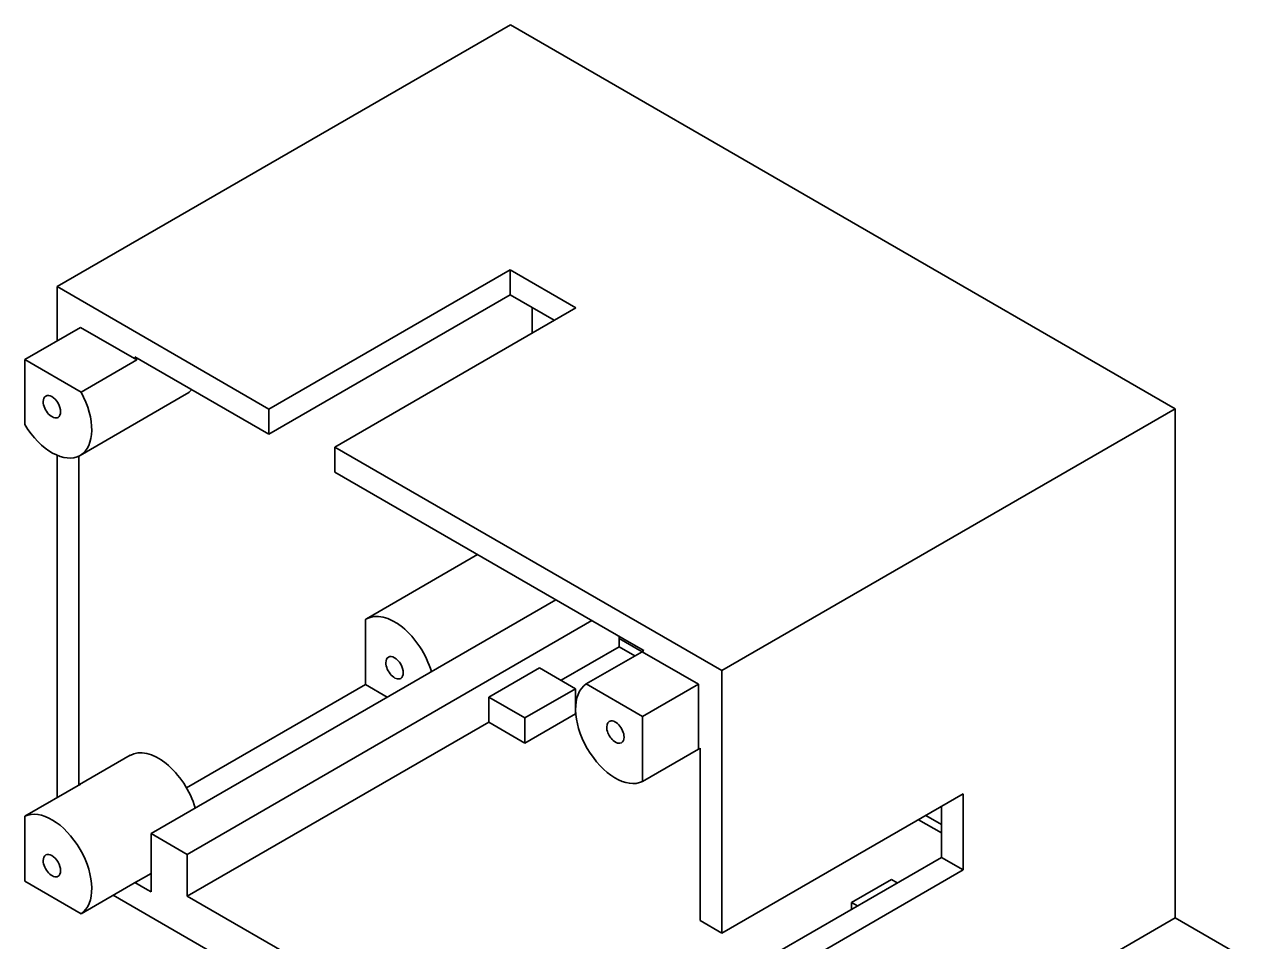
# Model space of a CAD drawing. Extents: x 146 to 1213, y 78 to 979.
# Drawn here: x 854.8 to 975.6, y 889.8 to 979.2 of the extents above; entities that cross this region are included whole.
import ezdxf

# ---------------------------------------------------------------- set-up
doc = ezdxf.new("R2010")
doc.units = 0

msp = doc.modelspace()

# ---------------------------------------------------------------- linework, layer by layer
at = {"color": 7, "lineweight": 35}
for p, q in [((902.22, 979.22), (857.96, 953.67)), ((902.22, 979.22), (967.13, 941.75)), ((878.64, 941.72), (902.19, 955.32)), ((857.96, 953.67), (878.64, 941.72)), ((878.64, 939.27), (902.19, 952.87)), ((908.62, 951.61), (885.07, 938.01)), ((967.13, 941.75), (922.87, 916.19)), ((967.13, 892.06), (967.13, 941.75)), ((885.07, 938.01), (922.87, 916.19)), ((857.96, 937.21), (857.96, 903.79)), ((860.08, 937.12), (860.08, 906.43)), ((885.07, 935.56), (914.03, 918.84)), ((906.64, 923.11), (867.15, 900.3)), ((910.18, 921.07), (870.68, 898.26)), ((922.87, 890.57), (922.87, 916.19)), ((870.6, 904.75), (888.08, 914.84)), ((900.1, 911.16), (870.68, 894.18)), ((922.87, 890.57), (946.41, 904.16)), ((944.29, 897.96), (920.75, 884.37)), ((946.41, 896.74), (922.87, 883.14)), ((908.62, 868.2), (863.45, 894.27)), ((909.29, 871.89), (870.68, 894.18))]:
    msp.add_line(p, q, dxfattribs=at)
at = {"color": 7, "lineweight": 35, "ltscale": 0.185583}
msp.add_line((902.19, 955.32), (908.62, 951.61), dxfattribs=at)
at = {"color": 7, "lineweight": 35, "ltscale": 0.06124}
for p, q in [((902.19, 952.87), (902.19, 955.32)), ((890.2, 913.61), (888.08, 914.84))]:
    msp.add_line(p, q, dxfattribs=at)
at = {"color": 7, "lineweight": 35, "ltscale": 0.132683}
msp.add_line((857.96, 953.67), (857.96, 948.36), dxfattribs=at)
at = {"color": 7, "lineweight": 35, "ltscale": 0.124345}
msp.add_line((902.19, 952.87), (906.5, 950.38), dxfattribs=at)
at = {"color": 7, "lineweight": 35, "ltscale": 0.062225}
msp.add_line((904.34, 951.62), (904.34, 949.14), dxfattribs=at)
at = {"color": 7, "lineweight": 35, "ltscale": 0.157176}
for p, q in [((860.25, 949.69), (854.81, 946.54)), ((860.25, 905.12), (854.81, 901.98))]:
    msp.add_line(p, q, dxfattribs=at)
at = {"color": 7, "lineweight": 35, "ltscale": 0.158674}
msp.add_line((860.25, 949.69), (865.75, 946.51), dxfattribs=at)
at = {"color": 7, "lineweight": 35, "ltscale": 0.158673}
for p, q in [((854.81, 946.54), (854.81, 940.2)), ((854.81, 946.54), (860.31, 943.37)), ((915.07, 918.04), (920.57, 914.86)), ((909.63, 914.89), (915.12, 911.72)), ((920.57, 908.52), (920.57, 914.86)), ((915.12, 905.37), (915.12, 911.72)), ((854.81, 901.98), (854.81, 895.63)), ((860.31, 892.46), (854.81, 895.63))]:
    msp.add_line(p, q, dxfattribs=at)
at = {"color": 7, "lineweight": 35, "ltscale": 0.157177}
for p, q in [((865.75, 946.51), (860.31, 943.37)), ((865.75, 895.6), (860.31, 892.46))]:
    msp.add_line(p, q, dxfattribs=at)
at = {"color": 7, "lineweight": 35, "ltscale": 0.035214}
for p, q in [((866.79, 946.11), (865.57, 946.82)), ((920.75, 908.62), (920.75, 907.21)), ((860.08, 905.02), (860.08, 906.43)), ((866.79, 894.79), (865.57, 895.5))]:
    msp.add_line(p, q, dxfattribs=at)
at = {"color": 7, "lineweight": 35, "ltscale": 0.342046}
msp.add_line((866.79, 946.11), (878.64, 939.27), dxfattribs=at)
at = {"color": 7, "lineweight": 35, "ltscale": 0.300062}
msp.add_line((870.6, 943.19), (860.21, 937.19), dxfattribs=at)
at = {"color": 7, "lineweight": 35, "ltscale": 0.061238}
for p, q in [((878.64, 939.27), (878.64, 941.72)), ((885.07, 935.56), (885.07, 938.01)), ((903.63, 911.57), (903.63, 909.12))]:
    msp.add_line(p, q, dxfattribs=at)
at = {"color": 7, "lineweight": 35, "ltscale": 0.313636}
msp.add_line((899.02, 927.51), (888.16, 921.23), dxfattribs=at)
at = {"color": 7, "lineweight": 35, "ltscale": 0.158704}
msp.add_line((888.08, 921.19), (888.08, 914.84), dxfattribs=at)
at = {"color": 7, "lineweight": 35, "ltscale": 0.025607}
msp.add_line((912.83, 919.54), (912.83, 918.51), dxfattribs=at)
at = {"color": 7, "lineweight": 35, "ltscale": 0.1633}
msp.add_line((912.83, 918.51), (907.17, 915.25), dxfattribs=at)
at = {"color": 7, "lineweight": 35, "ltscale": 0.06475}
msp.add_line((912.83, 919.33), (915.07, 918.03), dxfattribs=at)
at = {"color": 7, "lineweight": 35, "ltscale": 0.044336}
msp.add_line((914.36, 917.63), (912.83, 918.51), dxfattribs=at)
at = {"color": 7, "lineweight": 35, "ltscale": 0.035212}
msp.add_line((914.03, 918.84), (915.25, 918.14), dxfattribs=at)
at = {"color": 7, "lineweight": 35, "ltscale": 0.157175}
for p, q in [((915.07, 918.04), (909.63, 914.89)), ((920.57, 914.86), (915.12, 911.72)), ((920.57, 908.52), (915.12, 905.37))]:
    msp.add_line(p, q, dxfattribs=at)
at = {"color": 7, "lineweight": 35, "ltscale": 0.002263}
for p, q in [((915.25, 918.14), (915.17, 918.09)), ((920.75, 908.61), (920.67, 908.57))]:
    msp.add_line(p, q, dxfattribs=at)
at = {"color": 7, "lineweight": 35, "ltscale": 0.142887}
for p, q in [((900.1, 913.61), (905.05, 916.47)), ((908.58, 911.98), (903.63, 909.12))]:
    msp.add_line(p, q, dxfattribs=at)
at = {"color": 7, "lineweight": 35, "ltscale": 0.102062}
for p, q in [((908.58, 914.43), (905.05, 916.47)), ((900.1, 911.16), (903.63, 909.12)), ((870.68, 898.26), (867.15, 900.3))]:
    msp.add_line(p, q, dxfattribs=at)
at = {"color": 7, "lineweight": 35, "ltscale": 0.061237}
for p, q in [((900.1, 913.61), (900.1, 911.16)), ((908.58, 914.43), (908.58, 911.98)), ((944.29, 897.96), (946.41, 896.74))]:
    msp.add_line(p, q, dxfattribs=at)
at = {"color": 7, "lineweight": 35, "ltscale": 0.102061}
msp.add_line((900.1, 913.61), (903.63, 911.57), dxfattribs=at)
at = {"color": 7, "lineweight": 35, "ltscale": 0.142886}
msp.add_line((908.58, 914.43), (903.63, 911.57), dxfattribs=at)
at = {"color": 7, "lineweight": 35, "ltscale": 0.142896}
msp.add_line((865.11, 907.93), (860.16, 905.07), dxfattribs=at)
at = {"color": 7, "lineweight": 35, "ltscale": 0.385419}
msp.add_line((920.75, 891.79), (920.75, 907.21), dxfattribs=at)
at = {"color": 7, "lineweight": 35, "ltscale": 0.18558}
msp.add_line((946.41, 904.16), (946.41, 896.74), dxfattribs=at)
at = {"color": 7, "lineweight": 35, "ltscale": 0.124342}
msp.add_line((944.29, 902.94), (944.29, 897.96), dxfattribs=at)
at = {"color": 7, "lineweight": 35, "ltscale": 0.064767}
msp.add_line((944.29, 900.35), (942.05, 901.64), dxfattribs=at)
at = {"color": 7, "lineweight": 35, "ltscale": 0.044355}
msp.add_line((942.76, 902.05), (944.29, 901.16), dxfattribs=at)
at = {"color": 7, "lineweight": 35, "ltscale": 0.137784}
msp.add_line((867.15, 900.3), (867.15, 894.79), dxfattribs=at)
at = {"color": 7, "lineweight": 35, "ltscale": 0.102063}
msp.add_line((870.68, 894.18), (870.68, 898.26), dxfattribs=at)
at = {"color": 7, "lineweight": 35, "ltscale": 0.043089}
msp.add_line((867.15, 896.4), (865.66, 895.54), dxfattribs=at)
at = {"color": 7, "lineweight": 35, "ltscale": 0.112268}
msp.add_line((935.52, 893.57), (939.41, 895.81), dxfattribs=at)
at = {"color": 7, "lineweight": 35, "ltscale": 0.016706}
msp.add_line((939.41, 895.81), (939.99, 895.48), dxfattribs=at)
at = {"color": 7, "lineweight": 35, "ltscale": 0.010206}
msp.add_line((867.15, 894.59), (866.79, 894.79), dxfattribs=at)
at = {"color": 7, "lineweight": 35, "ltscale": 0.005103}
msp.add_line((867.15, 894.79), (867.15, 894.59), dxfattribs=at)
at = {"color": 7, "lineweight": 35, "ltscale": 0.016707}
for p, q in [((936.1, 893.23), (935.52, 893.57)), ((935.52, 893.57), (935.52, 892.9))]:
    msp.add_line(p, q, dxfattribs=at)
at = {"color": 7, "lineweight": 35, "ltscale": 0.061239}
msp.add_line((922.87, 890.57), (920.75, 891.79), dxfattribs=at)
at = {"color": 7, "lineweight": 35, "ltscale": 0.244948}
msp.add_line((958.65, 887.16), (967.13, 892.06), dxfattribs=at)
at = {"color": 7, "lineweight": 35, "ltscale": 0.244951}
msp.add_line((975.62, 887.16), (967.13, 892.06), dxfattribs=at)
at = {"color": 7, "lineweight": 35}
for centre, major_axis, start_param, end_param in [((862.91, 945.09), (-2.75, 4.76), 4.677236, 4.741331), ((867.85, 947.95), (-2.75, 4.76), 3.141593, 3.35006), ((857.46, 941.95), (-0.6, 1.04), 6.283185, 7.068583), ((857.46, 941.95), (-0.6, 1.04), 0.785398, 3.141593), ((857.46, 941.95), (-0.6, 1.04), 3.141593, 6.283185), ((857.46, 941.95), (-2.75, 4.76), 3.141593, 4.677236), ((857.46, 941.95), (-2.75, 4.76), 1.605949, 3.141593), ((890.91, 916.47), (-2.75, 4.76), 6.283068, 6.312127), ((890.91, 916.47), (-2.75, 4.76), 4.316334, 6.283068), ((890.91, 916.47), (-0.6, 1.04), 6.283185, 7.068583), ((890.91, 916.47), (-0.6, 1.04), 0.785398, 3.141593), ((890.91, 916.47), (-0.6, 1.04), 3.141593, 6.283185), ((917.92, 913.33), (-2.75, 4.76), 0.000001, 0.035153), ((917.92, 913.33), (-2.75, 4.76), 6.254244, 6.283186), ((912.47, 910.19), (-2.75, 4.76), 0.035153, 3.10644), ((912.47, 910.19), (-0.6, 1.04), 0, 3.141593), ((912.47, 910.19), (-0.6, 1.04), 3.926991, 6.283185), ((912.47, 910.19), (-0.6, 1.04), 3.141593, 3.926991), ((917.92, 913.33), (-2.75, 4.76), 3.10644, 3.141592), ((917.92, 913.33), (-2.75, 4.76), 3.141592, 3.170534), ((867.85, 903.16), (-2.75, 4.76), 4.316334, 6.283068), ((862.91, 900.3), (-2.75, 4.76), 6.283184, 6.312127), ((862.91, 900.3), (-2.75, 4.76), 6.248032, 6.283184), ((857.46, 897.16), (-2.75, 4.76), 3.176746, 6.248032), ((857.46, 897.16), (-0.6, 1.04), 6.283185, 7.068583), ((857.46, 897.16), (-0.6, 1.04), 0.785398, 3.141593), ((857.46, 897.16), (-0.6, 1.04), 3.141593, 6.283185), ((862.91, 900.3), (-2.75, 4.76), 3.112651, 3.141594), ((862.91, 900.3), (-2.75, 4.76), 3.141594, 3.176746)]:
    msp.add_ellipse(centre, major_axis=major_axis, ratio=0.57735, start_param=start_param, end_param=end_param, dxfattribs=at)

doc.saveas('drawing.dxf')
